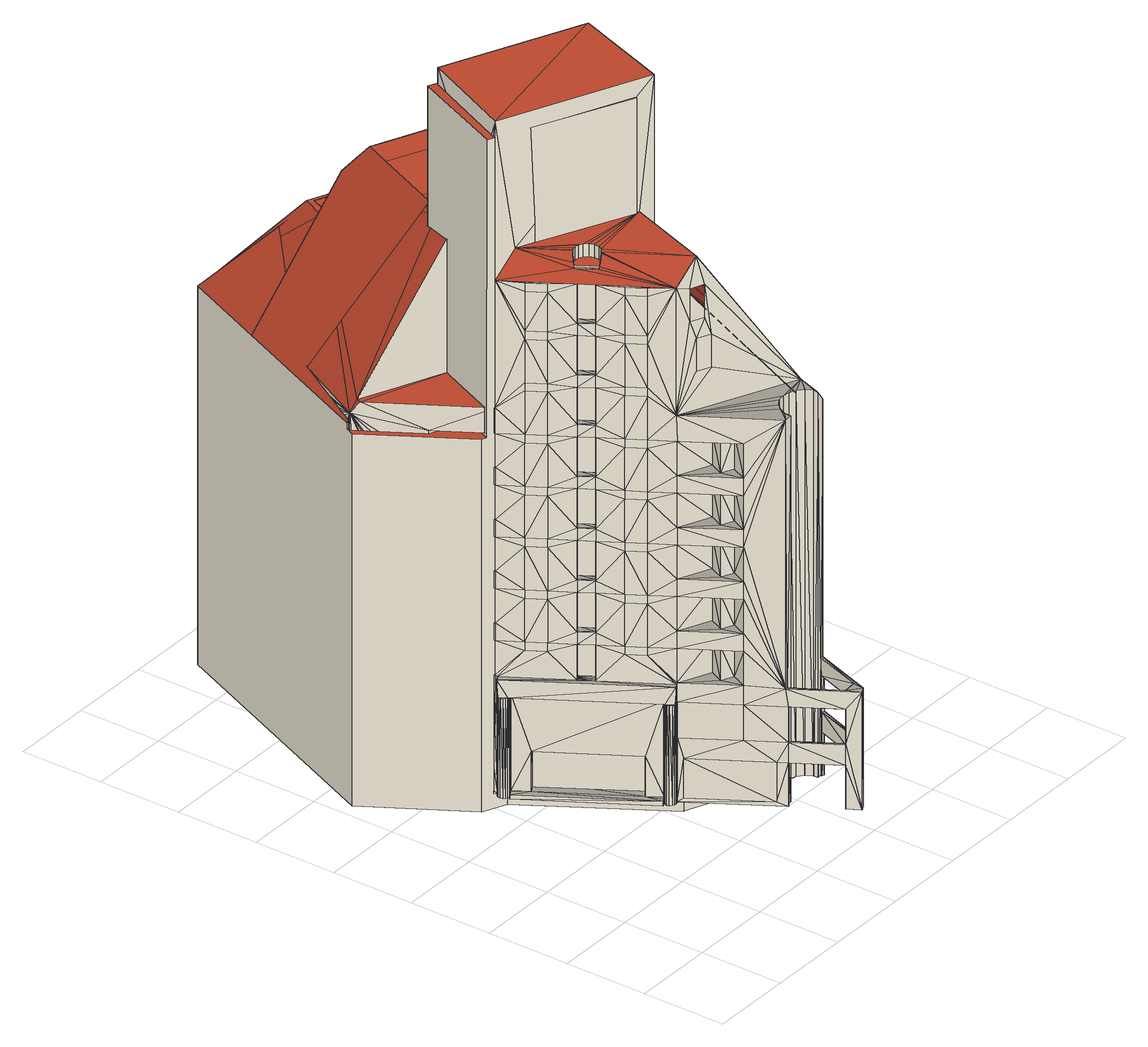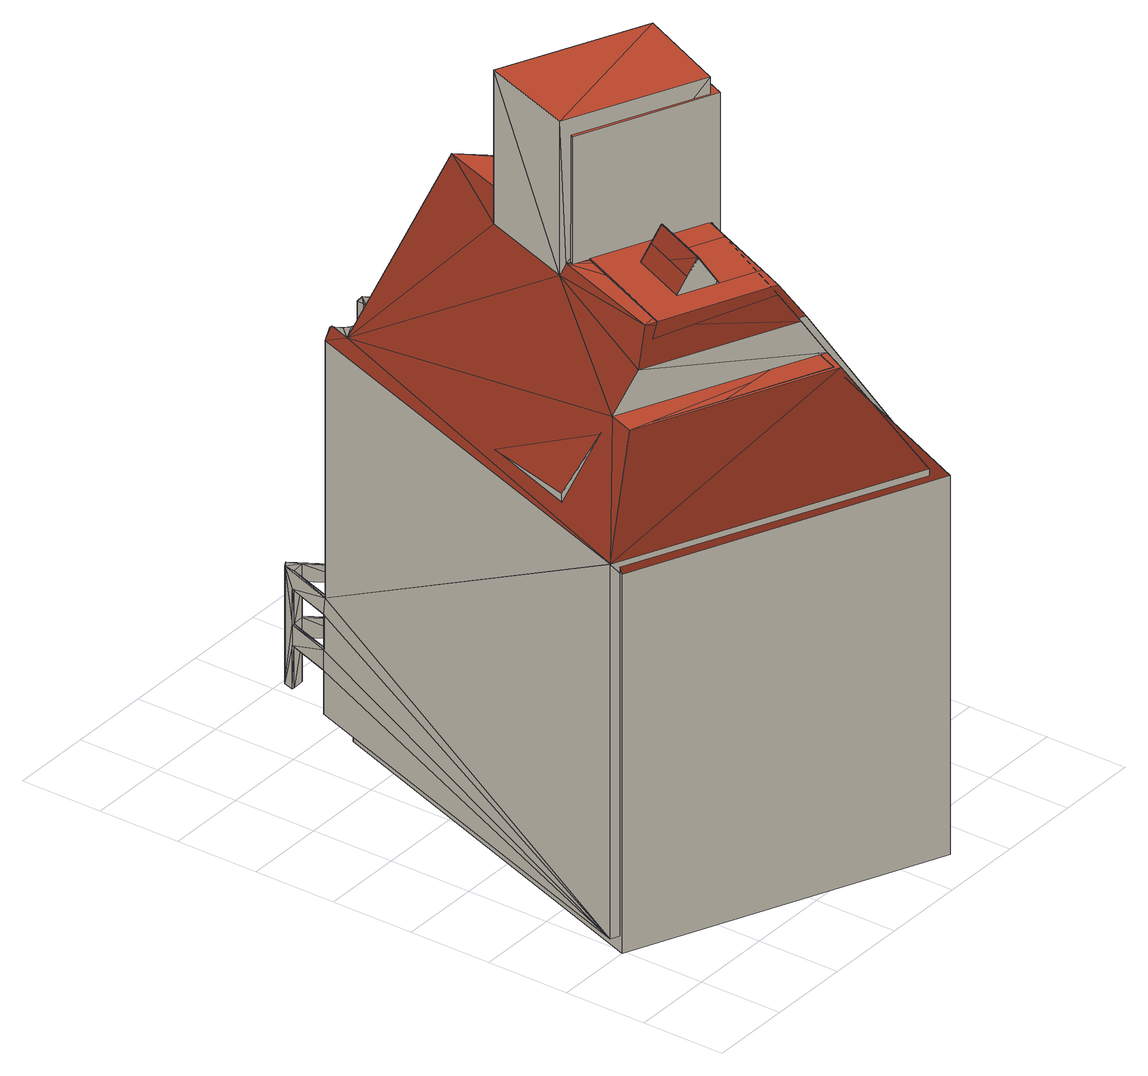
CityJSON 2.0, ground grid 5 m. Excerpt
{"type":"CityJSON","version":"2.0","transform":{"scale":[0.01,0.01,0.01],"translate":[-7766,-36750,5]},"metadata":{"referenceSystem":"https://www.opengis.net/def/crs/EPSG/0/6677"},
"CityObjects":{
"building1":{"type":"Building","attributes":{"class":9999,"usage":401,"measuredHeight":40.8,"storeysAboveGround":10,"storeysBelowGround":0,"prefecture":13,"city":13103,"footprintArea":481.57,"fireproofType":1001,"coverageRatio":80,"floorAreaRatio":700,"surveyYear":2021,"urbanPlanType":21,"areaClassificationType":22,"landUseType":212,"districts":"10","detailedUsage":"1210","floodRisk_description":10,"floodRisk_rank":1,"floodRisk_depth":0.14,"floodRisk_adminType":2,"floodRisk_scale":2,"meshCode":"53394509"},"geometry":[{"type":"MultiSurface","lod":"2","boundaries":[[[0,1,2]],[[1,0,3]],[[4,3,0]],[[3,4,5]],[[6,7,8,9,10,11,12,13]],[[14,15,16]],[[15,14,17]],[[17,14,18]],[[17,18,19]],[[17,19,20]],[[21,22,23]],[[22,21,24]],[[21,23,25]],[[21,25,26]],[[21,26,27]],[[21,27,28]],[[27,26,29]],[[27,29,30]],[[28,27,31]],[[32,33,34]],[[33,32,35]],[[32,34,36]],[[36,34,37]],[[38,34,39]],[[34,38,40]],[[36,37,41]],[[34,40,24]],[[34,24,21]],[[42,43,44]],[[43,42,45]],[[34,45,37]],[[45,34,46]],[[37,45,42]],[[43,45,47]],[[47,45,48]],[[49,46,50]],[[46,49,45]],[[50,46,51]],[[34,21,52]],[[46,34,52]],[[46,52,53]],[[52,21,14]],[[52,14,16]],[[38,39,54]],[[38,54,55]],[[54,39,56]],[[57,46,58]],[[46,57,51]],[[58,46,59]],[[58,59,60]],[[55,54,61]],[[53,52,62]],[[36,41,63]],[[44,43,64]],[[47,48,65]],[[66,67,68]],[[67,66,69]],[[67,69,70]],[[71,67,72]],[[67,71,68]],[[66,68,73]],[[66,73,74]],[[75,76,77]],[[76,75,78]],[[76,78,79]],[[80,76,81]],[[76,80,77]],[[75,77,82]],[[75,82,83]],[[84,85,86]],[[85,84,87]],[[85,87,88]],[[89,85,90]],[[85,89,86]],[[84,86,91]],[[84,91,92]],[[93,94,95]],[[95,94,96]],[[97,98,99]],[[98,97,100]],[[98,100,101]],[[102,103,104]],[[104,103,105]],[[106,107,108]],[[106,108,109]],[[110,111,112]],[[110,112,113]],[[114,115,116]],[[116,115,117]],[[118,119,120]],[[119,118,121]],[[118,120,122]],[[122,120,123]],[[122,123,124]],[[125,126,127]],[[128,129,130]],[[129,128,131]],[[129,131,132]],[[133,129,134]],[[129,133,130]],[[128,130,135]],[[128,135,136]],[[137,138,139]],[[139,138,140]],[[141,142,143]],[[143,142,144]],[[145,146,147]],[[146,145,148]],[[146,148,149]],[[150,146,151]],[[146,150,147]],[[145,147,152]],[[145,152,153]],[[154,155,156]],[[155,154,157]],[[155,157,158]],[[159,160,161]],[[161,160,162]],[[163,164,165]],[[164,163,166]],[[164,166,167]],[[168,169,170]],[[168,170,171]],[[172,173,174]],[[173,172,175]],[[173,175,176]],[[177,178,179]],[[178,177,180]],[[178,180,181]],[[182,183,184]],[[184,183,185]],[[186,187,188]],[[187,186,189]],[[187,189,190]],[[191,192,193]],[[192,191,194]],[[192,194,195]],[[196,197,198]],[[197,196,199]],[[197,199,200]],[[201,202,203]],[[202,201,204]],[[202,204,205]],[[206,202,207]],[[202,206,203]],[[201,203,208]],[[201,208,209]],[[210,211,212]],[[210,212,213]],[[214,215,216]],[[215,214,217]],[[215,217,218]],[[219,215,220]],[[215,219,216]],[[214,216,221]],[[214,221,222]],[[223,224,225]],[[224,223,226]],[[224,226,227]],[[228,224,229]],[[224,228,225]],[[223,225,230]],[[223,230,231]],[[232,233,234]],[[233,232,235]],[[233,235,236]],[[237,238,239]],[[238,237,240]],[[238,240,241]],[[242,243,244,245,246,247,248,249,250]],[[248,251,252,249]],[[253,254,255,256,257,258,259]],[[260,261,262,263,264]],[[247,258,257,250,249,252,265,266,251,248]],[[257,256,242,250]],[[267,268,269]],[[270,271,272,273]],[[274,266,265,275]],[[260,276,277,261]],[[263,243,278,264]],[[275,252,251,274]],[[279,280,281,282,283]],[[264,278,276,260]],[[284,285,286]],[[285,287,288]],[[287,285,289]],[[285,288,290]],[[290,288,291]],[[291,288,292]],[[291,292,293]],[[284,294,285]],[[285,294,289]],[[295,296,297]],[[297,296,298]],[[296,295,299]],[[300,301,291]],[[301,300,302]],[[300,291,303]],[[303,291,304]],[[304,291,305]],[[305,291,293]],[[306,301,302]],[[301,306,307]],[[301,307,308]],[[301,308,286]],[[286,308,284]],[[309,310,311]],[[309,311,312]],[[313,310,309]],[[310,313,314]],[[313,309,315]],[[316,317,318]],[[317,316,319]],[[316,318,314]],[[317,319,320]],[[314,318,321]],[[316,314,313]],[[316,322,286]],[[322,316,313]],[[286,322,301]],[[323,324,325]],[[323,325,326]],[[327,328,329]],[[330,328,327]],[[328,331,329]],[[331,328,312]],[[312,328,332]],[[312,332,309]],[[332,315,309]],[[315,332,333]],[[315,333,329]],[[315,329,331]],[[334,335,336]],[[335,334,321]],[[335,321,318]],[[331,295,337]],[[295,331,338]],[[338,299,295]],[[299,338,336]],[[338,331,311]],[[311,331,312]],[[336,338,334]],[[321,334,338]],[[321,338,314]],[[327,333,330]],[[330,333,332]],[[339,110,340]],[[340,110,113]],[[51,57,341]],[[341,57,342]],[[320,343,55]],[[343,320,319]],[[320,55,61]],[[135,130,344]],[[344,130,345]],[[179,178,346]],[[346,178,347]],[[127,348,125]],[[348,127,349]],[[349,127,350]],[[198,351,196]],[[196,351,352]],[[353,106,354]],[[354,106,109]],[[233,236,355]],[[355,236,356]],[[6,13,281,280,244,243,263]],[[187,190,357]],[[357,190,358]],[[188,359,186]],[[186,359,360]],[[361,362,9,8]],[[302,363,306]],[[306,363,364]],[[305,365,304]],[[304,365,366]],[[164,167,367]],[[367,167,368]],[[207,202,369]],[[207,369,370]],[[307,371,308]],[[308,371,372]],[[272,283,282,12,11,268,267,273]],[[238,241,373]],[[373,241,374]],[[268,11,10,269]],[[330,332,328]],[[323,291,324]],[[291,323,290]],[[301,324,291]],[[324,301,322]],[[375,200,199]],[[375,199,376]],[[377,86,378]],[[378,86,89]],[[234,379,380]],[[234,380,232]],[[381,181,382]],[[382,181,180]],[[383,182,384]],[[384,182,184]],[[73,68,385]],[[73,385,386]],[[387,69,66]],[[387,66,388]],[[389,390,391]],[[390,389,392]],[[391,390,30]],[[30,390,27]],[[393,122,59]],[[122,393,118]],[[393,59,46]],[[3,394,1]],[[1,394,395]],[[396,176,175]],[[396,175,397]],[[123,398,16]],[[398,123,120]],[[16,398,52]],[[399,101,100]],[[399,100,400]],[[142,401,144]],[[144,401,402]],[[403,204,404]],[[404,204,201]],[[151,146,405]],[[405,146,406]],[[59,124,60]],[[124,59,122]],[[60,124,407]],[[75,83,408]],[[408,83,409]],[[410,148,145]],[[410,145,411]],[[126,348,123]],[[348,126,125]],[[123,348,124]],[[124,348,412]],[[124,412,413]],[[413,412,414]],[[295,297,337]],[[374,241,415]],[[415,241,240]],[[156,155,416]],[[416,155,417]],[[220,215,418]],[[220,418,419]],[[91,86,420]],[[420,86,377]],[[421,422,133]],[[133,134,421]],[[421,423,422]],[[134,424,421]],[[294,421,419]],[[419,151,294]],[[419,425,150]],[[150,151,419]],[[421,220,419]],[[219,220,424]],[[424,426,219]],[[220,421,424]],[[370,427,289]],[[289,294,370]],[[294,207,370]],[[294,405,207]],[[294,151,405]],[[405,428,206]],[[206,207,405]],[[81,429,80]],[[429,81,430]],[[89,431,378]],[[431,89,90]],[[228,432,433]],[[432,228,229]],[[71,434,435]],[[434,71,72]],[[431,430,81]],[[430,431,90]],[[430,90,432]],[[430,432,421]],[[421,432,229]],[[421,229,434]],[[421,434,72]],[[421,72,423]],[[171,436,168]],[[168,436,437]],[[57,58,342]],[[342,58,438]],[[76,439,365]],[[439,76,79]],[[76,365,440]],[[440,365,85]],[[85,365,441]],[[440,85,88]],[[441,365,224]],[[224,365,442]],[[441,224,227]],[[442,365,67]],[[67,365,443]],[[442,67,70]],[[443,365,305]],[[443,305,129]],[[443,129,132]],[[129,305,444]],[[444,305,215]],[[444,215,218]],[[215,305,418]],[[418,305,146]],[[418,146,149]],[[146,305,406]],[[406,305,202]],[[406,202,205]],[[202,305,369]],[[369,305,292]],[[292,305,293]],[[440,88,445]],[[441,227,446]],[[442,70,447]],[[443,132,448]],[[444,218,449]],[[418,149,450]],[[406,205,451]],[[369,292,452]],[[81,76,431]],[[431,76,440]],[[103,453,105]],[[105,453,454]],[[273,267,269,10,9,362,253,259,270]],[[368,167,166]],[[368,166,455]],[[98,101,456]],[[456,101,399]],[[451,205,204]],[[451,204,403]],[[234,233,379]],[[379,233,355]],[[66,74,457]],[[66,457,388]],[[63,114,36]],[[36,114,116]],[[165,458,459]],[[165,459,163]],[[223,231,460]],[[460,231,461]],[[72,67,423]],[[423,67,443]],[[169,462,463]],[[169,463,170]],[[53,62,464]],[[53,464,465]],[[308,372,421]],[[430,421,372]],[[294,308,421]],[[284,308,294]],[[450,149,410]],[[410,149,148]],[[466,195,467]],[[467,195,194]],[[178,181,347]],[[347,181,381]],[[439,79,468]],[[468,79,78]],[[255,254,361,8,7,262,261,277]],[[469,225,433]],[[433,225,228]],[[188,187,359]],[[359,187,357]],[[470,147,425]],[[425,147,150]],[[107,471,108]],[[108,471,472]],[[242,256,255,277,276,278,243]],[[473,474,38]],[[38,474,40]],[[4,93,5]],[[5,93,95]],[[468,78,408]],[[408,78,75]],[[244,280,279,245]],[[50,51,413]],[[413,51,341]],[[300,475,302]],[[302,475,363]],[[17,20,476]],[[476,20,477]],[[478,479,14]],[[479,478,480]],[[478,14,21]],[[303,481,300]],[[300,481,475]],[[155,158,417]],[[417,158,482]],[[113,483,484]],[[483,113,112]],[[113,484,340]],[[340,484,54]],[[340,54,94]],[[340,94,93]],[[94,54,56]],[[340,93,485]],[[28,31,211]],[[211,31,212]],[[486,77,429]],[[429,77,80]],[[487,316,286]],[[487,286,488]],[[488,286,285]],[[489,490,491]],[[490,489,316]],[[489,491,492]],[[493,489,492]],[[489,493,285]],[[493,492,494]],[[285,493,488]],[[316,487,495]],[[495,487,494]],[[316,495,490]],[[495,494,492]],[[448,132,496]],[[496,132,131]],[[192,195,497]],[[497,195,466]],[[193,192,498]],[[498,192,497]],[[137,48,499]],[[48,137,65]],[[159,64,138]],[[64,159,44]],[[500,501,502]],[[501,500,142]],[[502,503,500]],[[503,502,504]],[[401,138,499]],[[138,401,159]],[[499,138,137]],[[505,506,507]],[[506,505,508]],[[509,510,511]],[[510,509,336]],[[509,511,512]],[[512,511,513]],[[514,336,515]],[[336,514,516]],[[508,336,33]],[[336,508,517]],[[508,33,506]],[[506,33,518]],[[518,33,103]],[[103,33,453]],[[453,33,115]],[[115,33,35]],[[519,115,114]],[[115,519,453]],[[515,517,520]],[[517,515,336]],[[515,520,521]],[[521,520,522]],[[522,520,505]],[[522,505,523]],[[516,514,524]],[[524,514,525]],[[524,525,526]],[[527,513,528]],[[513,527,512]],[[527,528,529]],[[529,528,530]],[[531,532,533]],[[532,531,523]],[[534,522,535]],[[522,534,521]],[[534,535,536]],[[536,535,537]],[[537,535,531]],[[537,531,538]],[[526,539,540]],[[539,526,525]],[[540,539,541]],[[540,541,542]],[[530,540,542]],[[540,530,528]],[[543,530,544]],[[530,543,529]],[[543,544,545]],[[545,544,546]],[[547,548,549]],[[548,547,538]],[[550,537,551]],[[537,550,536]],[[550,551,552]],[[552,551,553]],[[553,551,547]],[[553,547,554]],[[542,555,556]],[[555,542,541]],[[556,555,557]],[[556,557,558]],[[559,103,560]],[[103,559,518]],[[560,103,102]],[[559,560,532]],[[532,507,559]],[[507,532,523]],[[523,505,507]],[[539,525,521]],[[560,102,561]],[[561,102,562]],[[183,102,563]],[[102,183,562]],[[563,102,519]],[[160,519,114]],[[519,160,563]],[[41,114,63]],[[114,41,160]],[[548,533,561]],[[533,548,538]],[[538,531,533]],[[555,541,536]],[[561,562,548]],[[383,160,159]],[[160,383,563]],[[564,546,565]],[[546,564,545]],[[564,565,566]],[[566,565,567]],[[568,183,569]],[[183,568,562]],[[569,183,182]],[[568,569,570]],[[570,549,568]],[[549,570,554]],[[557,571,558]],[[571,557,552]],[[549,554,547]],[[552,553,572]],[[569,182,500]],[[573,570,503]],[[570,573,554]],[[572,553,574]],[[572,574,575]],[[575,574,576]],[[142,500,182]],[[142,182,401]],[[401,182,383]],[[401,383,159]],[[558,571,577]],[[577,571,578]],[[577,578,579]],[[580,567,581]],[[567,580,566]],[[580,581,582]],[[582,581,299]],[[336,583,584]],[[583,336,509]],[[336,584,585]],[[336,585,586]],[[585,584,512]],[[585,512,527]],[[513,511,524]],[[513,524,526]],[[336,586,587]],[[336,587,588]],[[587,586,543]],[[529,543,586]],[[336,588,299]],[[299,588,589]],[[589,588,545]],[[589,545,564]],[[546,544,556]],[[546,556,558]],[[299,589,590]],[[299,590,591]],[[591,590,566]],[[591,566,580]],[[567,565,577]],[[567,577,579]],[[579,578,592]],[[299,591,593]],[[299,593,582]],[[299,594,595]],[[594,299,596]],[[299,595,597]],[[299,141,48]],[[141,299,597]],[[48,141,499]],[[575,576,598]],[[576,574,573]],[[504,573,503]],[[573,504,576]],[[501,142,599]],[[599,142,141]],[[599,141,600]],[[601,502,600]],[[502,601,504]],[[598,576,597]],[[598,597,595]],[[141,597,601]],[[141,601,600]],[[579,592,596]],[[596,592,594]],[[575,598,592]],[[575,592,578]],[[552,572,571]],[[536,550,555]],[[521,534,539]],[[510,336,516]],[[299,581,596]],[[49,50,413]],[[49,413,602]],[[603,604,23]],[[23,604,25]],[[254,253,362,361]],[[221,216,605]],[[605,216,606]],[[343,473,55]],[[55,473,38]],[[607,608,26]],[[26,608,29]],[[245,279,283,272,271,246]],[[183,563,185]],[[185,563,609]],[[198,197,351]],[[351,197,610]],[[201,209,404]],[[404,209,611]],[[358,190,612]],[[612,190,189]],[[336,335,33]],[[33,335,34]],[[18,126,19]],[[126,18,127]],[[19,126,613]],[[614,3,95]],[[3,614,394]],[[394,614,111]],[[394,111,615]],[[614,95,339]],[[95,3,5]],[[615,318,317]],[[318,615,335]],[[335,615,34]],[[34,615,110]],[[110,615,111]],[[34,110,339]],[[34,339,96]],[[96,339,95]],[[34,96,39]],[[602,412,616]],[[412,602,414]],[[602,616,45]],[[602,45,49]],[[452,292,288]],[[617,618,619]],[[618,617,620]],[[620,617,621]],[[617,619,622]],[[623,624,625]],[[623,625,626]],[[627,480,628]],[[480,627,349]],[[480,349,350]],[[628,629,392]],[[629,628,480]],[[630,45,616]],[[45,630,622]],[[45,622,619]],[[622,630,631]],[[631,630,621]],[[630,616,632]],[[623,28,211]],[[28,623,21]],[[623,211,624]],[[21,626,625]],[[626,21,623]],[[21,625,478]],[[478,625,633]],[[633,625,624]],[[633,624,471]],[[210,1,353]],[[1,210,2]],[[353,1,395]],[[210,353,471]],[[210,471,211]],[[471,624,211]],[[353,395,106]],[[106,395,392]],[[106,392,107]],[[629,471,107]],[[471,629,633]],[[634,616,635]],[[616,634,636]],[[635,409,83]],[[409,635,616]],[[635,83,637]],[[97,634,638]],[[634,97,636]],[[639,627,157]],[[627,639,349]],[[639,157,640]],[[641,642,349]],[[642,641,82]],[[641,349,639]],[[82,641,643]],[[644,638,637]],[[638,644,645]],[[644,646,92]],[[646,644,637]],[[644,92,647]],[[237,645,648]],[[645,237,649]],[[650,467,194]],[[467,650,640]],[[650,194,651]],[[650,643,640]],[[643,650,652]],[[91,652,653]],[[652,91,420]],[[91,653,654]],[[655,647,656]],[[647,655,648]],[[656,461,231]],[[461,656,647]],[[656,231,657]],[[196,655,658]],[[655,196,352]],[[659,397,175]],[[397,659,651]],[[659,175,660]],[[660,175,661]],[[662,651,659]],[[651,662,653]],[[230,662,663]],[[662,230,654]],[[664,658,657]],[[658,664,665]],[[664,457,74]],[[457,664,657]],[[664,74,666]],[[186,665,667]],[[665,186,360]],[[668,661,235]],[[661,668,660]],[[668,235,669]],[[668,663,660]],[[663,668,670]],[[73,670,671]],[[670,73,386]],[[73,671,344]],[[672,667,666]],[[667,672,673]],[[672,674,136]],[[674,672,666]],[[672,136,675]],[[177,673,676]],[[673,177,677]],[[678,455,166]],[[455,678,669]],[[678,166,679]],[[679,166,489]],[[678,671,669]],[[671,678,680]],[[135,680,681]],[[680,135,344]],[[135,681,605]],[[628,392,154]],[[154,392,682]],[[682,392,191]],[[154,682,157]],[[467,157,682]],[[157,467,640]],[[191,392,683]],[[683,392,172]],[[191,683,194]],[[397,194,683]],[[194,397,651]],[[172,392,389]],[[172,389,380]],[[172,380,661]],[[661,175,172]],[[380,389,232]],[[232,389,459]],[[232,459,455]],[[455,235,232]],[[235,455,669]],[[459,389,163]],[[163,389,489]],[[489,166,163]],[[48,618,620]],[[618,48,45]],[[618,45,619]],[[48,620,299]],[[299,620,240]],[[684,620,621]],[[620,684,685]],[[684,621,630]],[[620,685,400]],[[620,400,100]],[[400,685,632]],[[400,632,636]],[[636,632,616]],[[620,100,415]],[[620,415,240]],[[415,100,649]],[[649,100,97]],[[649,97,638]],[[649,638,645]],[[646,637,83]],[[646,83,420]],[[420,83,82]],[[420,643,652]],[[643,420,82]],[[299,240,376]],[[376,240,237]],[[376,237,352]],[[352,237,648]],[[352,648,655]],[[461,647,92]],[[654,92,91]],[[92,654,461]],[[654,653,662]],[[299,376,199]],[[299,199,612]],[[612,199,196]],[[612,196,360]],[[360,196,658]],[[360,658,665]],[[457,657,231]],[[457,231,386]],[[386,231,230]],[[670,386,663]],[[299,612,189]],[[299,189,382]],[[382,189,677]],[[677,189,186]],[[677,186,667]],[[677,667,673]],[[674,666,74]],[[344,74,73]],[[74,344,674]],[[344,671,680]],[[299,382,180]],[[299,180,296]],[[296,180,298]],[[298,177,676]],[[177,298,180]],[[298,676,686]],[[686,676,687]],[[688,675,136]],[[675,688,687]],[[135,605,136]],[[689,681,690]],[[681,689,605]],[[679,489,690]],[[688,136,605]],[[687,676,675]],[[687,688,222]],[[687,222,691]],[[691,222,692]],[[605,689,221]],[[221,689,693]],[[221,693,694]],[[695,692,153]],[[692,695,691]],[[695,153,696]],[[696,153,611]],[[152,697,698]],[[697,152,694]],[[152,698,699]],[[700,611,209]],[[611,700,696]],[[700,209,701]],[[702,298,686]],[[298,702,703]],[[298,703,290]],[[703,702,691]],[[703,691,695]],[[221,694,222]],[[694,693,697]],[[290,703,704]],[[290,704,705]],[[705,704,700]],[[152,699,611]],[[699,698,706]],[[700,704,696]],[[290,705,707]],[[290,707,701]],[[290,701,209]],[[290,209,285]],[[690,489,708]],[[708,489,709]],[[709,489,285]],[[708,709,697]],[[708,697,693]],[[709,285,710]],[[710,285,711]],[[710,711,706]],[[710,706,698]],[[711,285,712]],[[712,285,713]],[[208,285,209]],[[285,208,713]],[[208,706,713]],[[706,208,699]],[[690,681,679]],[[386,230,663]],[[392,629,107]],[[692,222,694]],[[611,153,152]],[[632,685,684,630]],[[629,480,478,633]],[[120,714,398]],[[714,120,119]],[[197,200,610]],[[610,200,375]],[[156,416,154]],[[154,416,628]],[[128,136,715]],[[715,136,674]],[[482,158,627]],[[627,158,157]],[[84,92,646]],[[84,646,716]],[[239,717,237]],[[237,717,649]],[[465,393,53]],[[53,393,46]],[[270,259,258,247,246,271]],[[345,130,422]],[[422,130,133]],[[152,147,470]],[[152,470,694]],[[474,718,40]],[[40,718,24]],[[193,498,191]],[[191,498,682]],[[99,719,97]],[[97,719,636]],[[165,164,367]],[[165,367,458]],[[65,137,47]],[[47,137,139]],[[446,227,720]],[[720,227,226]],[[606,216,426]],[[426,216,219]],[[134,129,424]],[[424,129,444]],[[2,210,0]],[[0,210,213]],[[263,262,7,6]],[[519,102,721]],[[721,102,104]],[[314,338,310]],[[310,338,311]],[[174,722,172]],[[172,722,683]],[[252,275,265]],[[58,60,407]],[[58,407,438]],[[62,398,464]],[[398,62,52]],[[44,159,42]],[[42,159,161]],[[445,88,723]],[[723,88,87]],[[18,14,127]],[[127,14,479]],[[499,141,143]],[[499,143,724]],[[208,203,699]],[[699,203,725]],[[169,121,726]],[[121,169,119]],[[119,169,168]],[[169,726,462]],[[714,168,437]],[[168,714,119]],[[727,217,728]],[[728,217,214]],[[179,346,177]],[[177,346,677]],[[329,333,327]],[[325,324,313]],[[313,324,322]],[[306,364,307]],[[307,364,371]],[[174,173,722]],[[722,173,729]],[[484,317,320]],[[317,484,615]],[[484,320,61]],[[484,61,54]],[[160,41,162]],[[162,41,37]],[[230,225,654]],[[654,225,469]],[[140,43,139]],[[139,43,47]],[[108,390,730]],[[390,108,472]],[[108,730,109]],[[27,472,212]],[[472,27,390]],[[27,212,31]],[[212,472,354]],[[212,354,213]],[[115,35,117]],[[117,35,32]],[[111,614,485]],[[111,485,112]],[[604,607,25]],[[25,607,26]],[[447,70,387]],[[387,70,69]],[[356,236,235]],[[356,235,661]],[[109,483,112]],[[483,109,730]],[[109,112,485]],[[485,213,354]],[[213,485,93]],[[4,213,93]],[[213,4,0]],[[109,485,354]],[[315,326,325]],[[326,315,331]],[[315,325,313]],[[723,87,716]],[[716,87,84]],[[239,238,717]],[[717,238,373]],[[118,393,121]],[[121,393,726]],[[282,281,13,12]],[[82,77,642]],[[642,77,486]],[[731,603,22]],[[22,603,23]],[[391,30,608]],[[608,30,29]],[[229,224,434]],[[434,224,442]],[[96,94,56]],[[96,56,39]],[[138,64,140]],[[140,64,43]],[[99,98,719]],[[719,98,456]],[[214,222,728]],[[728,222,688]],[[385,68,435]],[[435,68,71]],[[304,366,303]],[[303,366,481]],[[274,251,266]],[[145,153,411]],[[411,153,692]],[[20,19,477]],[[477,19,613]],[[427,287,289]],[[725,203,428]],[[428,203,206]],[[90,85,441]],[[90,441,432]],[[16,15,123]],[[123,15,732]],[[496,131,715]],[[715,131,128]],[[173,176,729]],[[729,176,396]],[[449,218,727]],[[727,218,217]],[[733,326,331]],[[326,733,323]],[[733,331,337]],[[733,337,734]],[[734,337,290]],[[323,735,290]],[[735,323,733]],[[290,735,736]],[[290,736,734]],[[290,337,297]],[[290,297,298]],[[718,731,24]],[[24,731,22]],[[720,226,223]],[[720,223,460]],[[15,17,732]],[[732,17,476]],[[467,497,466]],[[497,467,682]],[[497,682,498]],[[124,342,438]],[[342,124,341]],[[124,438,407]],[[341,124,413]],[[483,394,615]],[[394,483,730]],[[483,615,484]],[[395,730,392]],[[730,395,394]],[[392,730,390]],[[415,373,374]],[[373,415,649]],[[373,649,717]],[[404,406,403]],[[406,404,725]],[[403,406,451]],[[428,406,725]],[[406,428,405]],[[725,404,699]],[[699,404,611]],[[397,729,396]],[[729,397,683]],[[729,683,722]],[[376,610,375]],[[610,376,352]],[[610,352,351]],[[414,602,413]],[[728,444,727]],[[444,728,606]],[[727,444,449]],[[426,444,606]],[[444,426,424]],[[606,728,605]],[[605,728,688]],[[453,519,454]],[[454,519,721]],[[400,456,399]],[[456,400,636]],[[456,636,719]],[[340,614,339]],[[614,340,485]],[[408,430,372]],[[430,408,429]],[[408,372,371]],[[429,408,486]],[[408,475,481]],[[475,408,363]],[[408,481,366]],[[408,366,365]],[[408,365,439]],[[408,439,468]],[[642,348,349]],[[348,642,412]],[[412,642,409]],[[409,642,408]],[[408,642,486]],[[408,364,363]],[[364,408,371]],[[412,409,616]],[[661,355,356]],[[355,661,380]],[[355,380,379]],[[411,418,410]],[[418,411,470]],[[410,418,450]],[[425,418,470]],[[418,425,419]],[[470,411,694]],[[694,411,692]],[[287,370,369]],[[370,287,427]],[[287,369,288]],[[288,369,452]],[[382,347,381]],[[347,382,677]],[[347,677,346]],[[388,442,387]],[[442,388,385]],[[387,442,447]],[[435,442,385]],[[442,435,434]],[[385,388,386]],[[386,388,457]],[[401,499,402]],[[402,499,724]],[[350,127,479]],[[350,479,480]],[[471,353,354]],[[471,354,472]],[[460,441,720]],[[441,460,469]],[[720,441,446]],[[433,441,469]],[[441,433,432]],[[469,460,654]],[[654,460,461]],[[563,383,609]],[[609,383,384]],[[455,367,368]],[[367,455,459]],[[367,459,458]],[[126,476,477]],[[476,126,732]],[[126,477,613]],[[732,126,123]],[[462,465,464]],[[465,462,393]],[[437,398,714]],[[398,437,464]],[[464,437,462]],[[393,462,726]],[[462,437,463]],[[463,437,436]],[[716,440,723]],[[440,716,377]],[[723,440,445]],[[378,440,377]],[[440,378,431]],[[377,716,420]],[[420,716,646]],[[715,443,496]],[[443,715,345]],[[496,443,448]],[[422,443,345]],[[443,422,423]],[[345,715,344]],[[344,715,674]],[[627,417,482]],[[417,627,628]],[[417,628,416]],[[612,357,358]],[[357,612,360]],[[357,360,359]],[[489,607,604]],[[607,489,389]],[[489,604,603]],[[489,603,731]],[[489,731,316]],[[607,389,608]],[[316,731,718]],[[316,718,474]],[[316,474,473]],[[316,473,343]],[[316,343,319]],[[608,389,391]]],"semantics":{"surfaces":[{"type":"GroundSurface"},{"type":"OuterCeilingSurface"},{"type":"RoofSurface"},{"type":"WallSurface"},{"type":"OuterFloorSurface"}],"values":[0,0,0,0,0,0,0,0,0,0,0,0,0,0,0,0,0,0,0,0,0,0,0,0,0,0,0,0,0,0,0,0,0,0,0,0,0,0,0,0,0,0,0,0,0,0,0,0,0,0,0,0,0,0,0,1,1,1,1,1,1,1,1,1,1,1,1,1,1,1,1,1,1,1,1,1,1,1,1,1,1,1,1,1,1,1,1,1,1,1,1,1,1,1,1,1,1,1,1,1,1,1,1,1,1,1,1,1,1,1,1,1,1,1,1,1,1,1,1,1,1,1,1,1,1,1,1,1,1,1,1,1,1,1,1,1,1,1,1,1,1,1,1,1,1,1,1,1,1,1,1,1,1,1,1,1,1,1,1,1,1,1,1,1,1,1,1,1,1,2,2,2,2,2,2,2,2,2,2,2,2,2,2,2,2,2,2,2,2,2,2,2,2,2,2,2,2,2,2,2,2,2,2,2,2,2,2,2,2,2,2,2,2,2,2,2,2,2,2,2,2,2,2,2,2,2,2,2,2,2,2,2,2,2,2,2,2,2,2,2,2,2,2,2,2,2,3,3,3,3,3,3,3,3,3,3,3,3,3,3,3,3,3,3,3,3,3,3,3,3,3,3,3,3,3,3,3,3,3,3,3,3,3,3,3,3,3,3,3,3,3,3,3,3,3,3,3,3,3,3,3,3,3,3,3,3,3,3,3,3,3,3,3,3,3,3,3,3,3,3,3,3,3,3,3,3,3,3,3,3,3,3,3,3,3,3,3,3,3,3,3,3,3,3,3,3,3,3,3,3,3,3,3,3,3,3,3,3,3,3,3,3,3,3,3,3,3,3,3,3,3,3,3,3,3,3,3,3,3,3,3,3,3,3,3,3,3,3,3,3,3,3,3,3,3,3,3,3,3,3,3,3,3,3,3,3,3,3,3,3,3,3,3,3,3,3,3,3,3,3,3,3,3,3,3,3,3,3,3,3,3,3,3,3,3,3,3,3,3,3,3,3,3,3,3,3,3,3,3,3,3,3,3,3,3,3,3,3,3,3,3,3,3,3,3,3,3,3,3,3,3,3,3,3,3,3,3,3,3,3,3,3,3,3,3,3,3,3,3,3,3,3,3,3,3,3,3,3,3,3,3,3,3,3,3,3,3,3,3,3,3,3,3,3,3,3,3,3,3,3,3,3,3,3,3,3,3,3,3,3,3,3,3,3,3,3,3,3,3,3,3,3,3,3,3,3,3,3,3,3,3,3,3,3,3,3,3,3,3,3,3,3,3,3,3,3,3,3,3,3,3,3,3,3,3,3,3,3,3,3,3,3,3,3,3,3,3,3,3,3,3,3,3,3,3,3,3,3,3,3,3,3,3,3,3,3,3,3,3,3,3,3,3,3,3,3,3,3,3,3,3,3,3,3,3,3,3,3,3,3,3,3,3,3,3,3,3,3,3,3,3,3,3,3,3,3,3,3,3,3,3,3,3,3,3,3,3,3,3,3,3,3,3,3,3,3,3,3,3,3,3,3,3,3,3,3,3,3,3,3,3,3,3,3,3,3,3,3,3,3,3,3,3,3,3,3,3,3,3,3,3,3,3,3,3,3,3,3,3,3,3,3,3,3,3,3,3,3,3,3,3,3,3,3,3,3,3,3,3,3,3,3,3,3,3,3,3,3,3,3,3,3,3,3,3,3,3,3,3,3,3,3,3,3,3,3,3,3,3,3,3,3,3,3,3,3,3,3,3,3,3,3,3,3,3,3,3,3,3,3,3,3,3,3,3,3,3,3,3,3,3,3,3,3,3,3,3,3,3,3,3,3,3,3,3,3,3,3,3,3,3,3,3,3,3,3,3,3,3,3,3,3,3,3,3,3,3,3,3,3,3,3,3,3,3,3,3,3,3,3,3,3,3,3,3,3,3,3,3,3,3,3,3,3,3,3,3,3,3,3,3,3,3,3,3,3,3,3,3,3,3,3,3,3,3,3,3,3,3,3,3,3,3,3,3,3,3,3,3,3,3,3,3,3,3,3,3,3,3,3,3,3,3,3,3,3,3,3,3,3,3,3,3,3,3,3,3,3,3,3,3,3,3,3,3,3,3,3,3,3,3,3,3,3,3,3,3,3,3,3,3,3,3,3,3,3,3,3,3,3,3,3,3,3,3,3,3,3,3,3,3,3,3,3,3,3,3,3,3,3,3,3,3,3,3,3,3,3,3,3,3,3,3,3,3,3,3,3,3,3,3,3,3,3,3,3,3,3,3,3,3,3,3,3,3,3,3,3,3,3,3,3,3,3,3,3,3,3,3,3,3,3,3,3,3,3,3,3,3,3,3,3,3,3,3,3,3,3,3,3,3,3,3,3,3,3,3,3,3,3,3,3,3,3,3,3,3,3,3,3,3,3,3,3,3,3,3,3,3,3,3,3,3,3,3,3,3,3,3,3,3,3,3,3,3,3,3,3,3,3,3,3,3,3,3,3,3,3,3,3,3,3,3,3,3,3,3,3,3,3,3,3,3,3,3,3,3,3,3,3,3,3,3,3,3,3,3,3,3,3,3,3,3,3,3,3,3,3,3,3,3,3,3,3,3,3,3,3,3,3,3,3,3,3,3,3,3,3,3,3,3,3,3,3,3,3,3,3,3,3,3,3,3,3,3,3,3,3,3,3,3,3,3,3,3,3,3,3,4,4,4,4,4,4,4,4,4,4,4,4,4,4,4,4,4,4,4,4,4,4,4,4,4,4,4,4,4,4,4,4,4,4,4,4,4,4,4,4,4,4,4,4,4,4,4,4,4,4,4,4,4,4,4,4,4,4,4,4,4,4,4,4,4,4,4,4,4,4,4,4,4,4,4,4,4,4,4,4,4,4,4,4,4,4,4,4,4,4,4,4,4,4,4,4,4,4,4,4,4,4,4,4,4,4,4,4,4,4,4,4,4,4,4,4,4,4,4,4,4,4,4,4,4,4,4,4,4,4,4,4,4,4,4,4,4,4,4,4,4,4,4,4,4,4,4,4]}}]}
},
"vertices":[
[1474,166,163],[1506,85,163],[1461,158,163],[1543,107,163],[1551,174,163],[1565,169,163],[727,3785,73],[2519,3001,73],[1673,642,71],[1065,908,71],[1063,904,71],[573,1677,72],[436,1742,72],[84,2314,72],[992,895,163],[941,923,163],[942,935,163],[944,910,163],[978,891,163],[965,892,163],[953,899,163],[1001,900,163],[1482,576,163],[1438,567,163],[1526,571,163],[1399,544,163],[1370,511,163],[1314,425,163],[1305,410,163],[1351,471,163],[1347,428,163],[1318,418,163],[836,3602,163],[826,3722,163],[2561,2956,163],[778,3632,163],[583,3119,163],[544,3044,163],[1600,523,163],[1665,448,163],[1567,553,163],[486,3075,163],[292,2563,163],[257,2497,163],[234,2593,163],[509,1693,163],[536,1630,163],[184,2357,163],[105,2346,163],[493,1683,163],[486,1671,163],[485,1658,163],[949,949,163],[506,1612,163],[1653,460,163],[1622,484,163],[1650,453,163],[488,1645,163],[497,1634,163],[523,1626,163],[509,1628,163],[1628,457,163],[926,934,163],[525,3149,163],[199,2527,163],[127,2388,163],[735,1346,2040],[766,1399,2040],[788,1267,2040],[737,1360,2040],[750,1386,2040],[817,1264,2040],[844,1273,2040],[778,1260,2040],[728,1341,2040],[735,1346,1094],[766,1399,1094],[788,1267,1094],[737,1360,1094],[750,1386,1094],[817,1264,1094],[844,1273,1094],[778,1260,1094],[728,1341,1094],[735,1346,1410],[766,1399,1410],[788,1267,1410],[737,1360,1410],[750,1386,1410],[817,1264,1410],[844,1273,1410],[778,1260,1410],[728,1341,1410],[1551,174,429],[1650,453,429],[1565,169,429],[1665,448,429],[503,1704,1094],[472,1830,1094],[546,1797,1094],[321,1997,1094],[510,1912,1094],[525,3149,770],[778,3632,770],[583,3119,770],[836,3602,770],[1461,158,770],[1305,410,770],[1318,418,770],[1474,166,770],[1665,448,770],[1565,169,770],[1551,174,770],[1650,453,770],[525,3149,429],[778,3632,429],[583,3119,429],[836,3602,429],[536,1630,770],[965,958,770],[949,949,770],[545,1636,770],[523,1626,770],[942,935,770],[513,1627,770],[972,887,770],[969,892,770],[978,891,770],[735,1346,2355],[766,1399,2355],[788,1267,2355],[737,1360,2355],[750,1386,2355],[817,1264,2355],[844,1273,2355],[778,1260,2355],[728,1341,2355],[127,2388,429],[199,2527,429],[184,2357,429],[257,2497,429],[127,2388,770],[199,2527,770],[184,2357,770],[257,2497,770],[735,1346,2970],[766,1399,2970],[788,1267,2970],[737,1360,2970],[750,1386,2970],[817,1264,2970],[844,1273,2970],[778,1260,2970],[728,1341,2970],[1183,607,1094],[1152,733,1094],[1226,700,1094],[1001,900,1094],[1191,815,1094],[234,2593,429],[486,3075,429],[292,2563,429],[544,3044,429],[1183,607,2355],[1152,733,2355],[1226,700,2355],[1001,900,2355],[1191,815,2355],[913,1041,429],[602,1544,429],[689,1598,429],[1001,1096,429],[1183,607,1725],[1152,733,1725],[1226,700,1725],[1001,900,1725],[1191,815,1725],[503,1704,2355],[472,1830,2355],[546,1797,2355],[321,1997,2355],[510,1912,2355],[234,2593,770],[486,3075,770],[292,2563,770],[544,3044,770],[503,1704,2040],[472,1830,2040],[546,1797,2040],[321,1997,2040],[510,1912,2040],[1183,607,1410],[1152,733,1410],[1226,700,1410],[1001,900,1410],[1191,815,1410],[503,1704,1725],[472,1830,1725],[546,1797,1725],[321,1997,1725],[510,1912,1725],[735,1346,3284],[766,1399,3284],[788,1267,3284],[737,1360,3284],[750,1386,3284],[817,1264,3284],[844,1273,3284],[778,1260,3284],[728,1341,3284],[1461,158,429],[1305,410,429],[1318,418,429],[1474,166,429],[735,1346,2656],[766,1399,2656],[788,1267,2656],[737,1360,2656],[750,1386,2656],[817,1264,2656],[844,1273,2656],[778,1260,2656],[728,1341,2656],[735,1346,1725],[766,1399,1725],[788,1267,1725],[737,1360,1725],[750,1386,1725],[817,1264,1725],[844,1273,1725],[778,1260,1725],[728,1341,1725],[1183,607,2040],[1152,733,2040],[1226,700,2040],[1001,900,2040],[1191,815,2040],[503,1704,1410],[472,1830,1410],[546,1797,1410],[321,1997,1410],[510,1912,1410],[994,3055,3210],[502,3270,2375],[105,2362,2374],[639,2128,3282],[711,2292,3282],[767,2267,3377],[832,2416,3377],[984,2763,3378],[1052,2919,3378],[1065,2314,3377],[1217,2661,3377],[1065,907,3250],[1673,641,2412],[2329,2471,2580],[1872,2671,3210],[1710,2631,3378],[1425,1980,3377],[1517,1940,3250],[1975,2801,2964],[2508,2969,2422],[2519,3000,2375],[727,3784,2375],[994,3231,2964],[1448,2559,3377],[1296,2213,3377],[1260,1353,3367],[573,1676,3367],[1063,903,3367],[1516,1939,4148],[711,2291,4148],[464,1727,4148],[1260,1353,4148],[1178,2265,3570],[1329,2611,3570],[1911,2654,2963],[2329,2471,2376],[929,3083,2964],[640,2128,2336],[105,2362,2336],[83,2313,2336],[436,1741,2336],[464,1728,2336],[847,1275,3445],[998,905,3285],[1106,857,3445],[811,1265,3359],[744,1373,3359],[817,1264,3371],[503,1704,3285],[611,1655,3445],[750,1386,3388],[768,1401,3445],[845,1273,3439],[146,2327,2510],[134,2298,2510],[677,2093,2510],[503,1704,2510],[105,2346,2441],[855,1397,3445],[1283,1354,3445],[874,1375,3445],[830,1411,3445],[800,1413,3445],[772,1404,3445],[883,1347,3445],[881,1318,3445],[867,1292,3445],[1778,2599,3374],[1925,2666,3200],[1040,3057,3200],[1089,2903,3374],[1568,1893,3314],[2067,2603,2965],[1531,1909,3374],[1673,603,2510],[1669,461,2443],[2560,2954,2443],[1625,469,2510],[1628,457,2500],[2122,2755,2965],[1363,1318,3314],[503,1704,4250],[1363,1318,4250],[1568,1893,4250],[752,2259,4250],[1181,2262,3569],[1217,2660,3374],[1065,2313,3374],[1333,2609,3569],[752,2259,3374],[1448,2559,3374],[1296,2212,3374],[973,3264,2964],[2561,2956,2441],[826,3722,2441],[677,2093,3391],[898,3119,2964],[1665,448,552],[1650,453,552],[485,1658,770],[488,1645,770],[1622,484,2510],[778,1260,2115],[788,1267,2115],[546,1797,2147],[472,1830,2147],[972,887,876],[999,904,876],[999,904,770],[546,1797,1517],[503,1704,1517],[1461,158,552],[1474,166,552],[1152,733,1832],[1191,815,1832],[472,1830,1832],[510,1912,1832],[546,1797,1832],[503,1704,1832],[1673,641,2374],[1065,907,2374],[874,1375,876],[883,1347,876],[772,1404,876],[800,1413,876],[1152,733,2147],[1191,815,2147],[766,1399,3359],[844,1273,3359],[881,1318,876],[867,1292,876],[472,1830,1201],[510,1912,1201],[510,1912,1517],[321,1997,1517],[788,1267,1170],[817,1264,1170],[1226,700,1832],[1183,607,1832],[510,1912,2147],[321,1997,2147],[234,2593,552],[292,2563,552],[788,1267,1800],[778,1260,1800],[737,1360,1800],[735,1346,1800],[1297,423,2510],[1314,425,876],[1347,428,2510],[1297,423,876],[536,1630,188],[1543,107,876],[1506,85,876],[1191,815,1517],[1001,900,1517],[949,949,188],[510,1912,886],[321,1997,886],[199,2527,552],[257,2497,552],[737,1360,3045],[735,1346,3045],[844,1273,3045],[766,1399,3045],[509,1628,770],[735,1346,876],[728,1341,876],[737,1360,2732],[735,1346,2732],[482,1677,876],[486,1671,770],[482,1677,770],[321,1997,1201],[1226,700,886],[1152,733,886],[766,1399,2732],[844,1273,2732],[778,1260,1170],[845,1273,2158],[817,1264,2115],[844,1273,2115],[844,1273,2430],[817,1264,2732],[817,1264,2430],[817,1264,3359],[817,1264,3045],[817,1264,876],[845,1273,876],[844,1273,1170],[844,1273,1485],[817,1264,1485],[844,1273,1800],[817,1264,1800],[1001,1096,188],[913,1041,188],[497,1634,770],[750,1386,876],[766,1399,1170],[766,1399,1485],[766,1399,1800],[766,1399,2115],[766,1399,2430],[750,1386,1170],[750,1386,1485],[750,1386,1800],[750,1386,2115],[750,1386,2430],[750,1386,2732],[750,1386,3045],[750,1386,3359],[778,3632,552],[836,3602,552],[1001,900,2147],[472,1830,886],[728,1341,1800],[1226,700,2147],[1183,607,2147],[735,1346,1485],[728,1341,1485],[602,1544,188],[689,1598,188],[926,934,188],[506,1612,188],[1191,815,1201],[1001,900,1201],[737,1360,876],[788,1267,1485],[788,1267,2732],[1305,410,552],[1318,418,552],[1600,523,2510],[1567,553,2510],[855,1397,876],[944,910,770],[953,899,770],[1001,900,552],[992,895,770],[1001,900,770],[830,1411,876],[1191,815,886],[1551,174,876],[1653,460,876],[1551,174,552],[788,1267,876],[1154,836,3258],[1070,873,3258],[998,905,2510],[1190,819,2742],[1107,856,2742],[1107,856,2944],[1070,873,3056],[1154,836,3056],[1190,819,2944],[737,1360,2115],[1152,733,1201],[1226,700,1201],[127,2388,552],[234,2593,932],[199,2527,932],[199,2527,1094],[234,2593,1094],[199,2527,1247],[734,3547,1247],[778,3632,1094],[734,3547,1094],[778,3632,1247],[778,3632,2193],[778,3632,2040],[734,3547,2040],[734,3547,2193],[634,3356,2040],[778,3632,1725],[778,3632,1562],[778,3632,1878],[778,3632,1410],[778,3632,932],[525,3149,552],[734,3547,1410],[734,3547,1562],[634,3356,1410],[634,3356,1247],[734,3547,1878],[734,3547,1725],[634,3356,1878],[634,3356,2193],[524,3146,2040],[524,3146,2193],[489,3080,2040],[524,3146,1247],[634,3356,1094],[524,3146,1094],[634,3356,1562],[524,3146,1410],[524,3146,1562],[489,3080,1410],[489,3080,1247],[634,3356,1725],[524,3146,1878],[524,3146,1725],[489,3080,1878],[489,3080,2193],[444,2994,2040],[444,2994,2193],[344,2803,2040],[444,2994,1247],[489,3080,1094],[444,2994,1094],[489,3080,1562],[444,2994,1410],[444,2994,1562],[344,2803,1410],[344,2803,1247],[489,3080,1725],[444,2994,1878],[444,2994,1725],[344,2803,1878],[734,3547,932],[634,3356,932],[524,3146,932],[489,3080,932],[486,3075,552],[344,2803,2193],[234,2593,2040],[234,2593,2193],[199,2527,2040],[444,2994,932],[344,2803,932],[344,2803,1094],[344,2803,1725],[344,2803,1562],[234,2593,1247],[234,2593,1410],[234,2593,1562],[199,2527,1410],[234,2593,1878],[234,2593,1725],[199,2527,1878],[199,2527,2193],[155,2441,2040],[155,2441,2193],[778,3632,2355],[734,3547,2355],[634,3356,2355],[524,3146,2355],[489,3080,2355],[444,2994,2355],[344,2803,2355],[234,2593,2355],[199,2527,2355],[199,2527,1725],[155,2441,2355],[155,2441,1725],[155,2441,1562],[155,2441,1878],[155,2441,1410],[199,2527,1562],[155,2441,932],[155,2441,1094],[155,2441,1247],[493,1683,770],[1438,567,2510],[1399,544,2510],[778,1260,2430],[788,1267,2430],[1370,511,2510],[1351,471,2510],[544,3044,552],[472,1830,1517],[728,1341,3045],[321,1997,1832],[965,892,770],[1565,169,552],[1669,461,876],[509,1693,876],[397,1874,389],[168,2243,188],[497,1714,188],[168,2243,429],[397,1874,429],[497,1714,389],[1272,463,188],[1272,463,429],[1018,873,429],[1018,873,188],[1001,900,886],[1183,607,886],[1183,607,770],[503,1704,552],[497,1714,429],[503,1704,770],[1183,607,552],[584,1573,1043],[647,1471,1043],[503,1704,886],[647,1471,1094],[584,1573,1094],[920,1031,1043],[920,1031,1094],[857,1133,1043],[778,1260,876],[857,1133,1094],[647,1471,1358],[584,1573,1358],[728,1341,1170],[647,1471,1410],[584,1573,1410],[503,1704,1201],[920,1031,1358],[920,1031,1410],[857,1133,1358],[857,1133,1410],[778,1260,1485],[584,1573,1674],[647,1471,1674],[647,1471,1725],[584,1573,1725],[920,1031,1674],[920,1031,1725],[1001,900,1832],[857,1133,1674],[857,1133,1725],[647,1471,1989],[584,1573,1989],[647,1471,2040],[584,1573,2040],[920,1031,1989],[920,1031,2040],[857,1133,1989],[857,1133,2040],[647,1471,2304],[584,1573,2304],[728,1341,2115],[647,1471,2355],[584,1573,2355],[503,1704,2147],[920,1031,2304],[920,1031,2355],[857,1133,2304],[857,1133,2355],[1183,607,1201],[1183,607,1517],[321,1997,552],[321,1997,770],[584,1573,2619],[647,1471,2619],[728,1341,2430],[857,1133,2619],[920,1031,2619],[647,1471,2670],[728,1341,2732],[857,1133,2670],[778,1260,2732],[647,1471,2934],[647,1471,2986],[857,1133,2934],[857,1133,2986],[778,1260,3045],[647,1471,3226],[647,1471,3277],[584,1573,2670],[584,1573,2934],[584,1573,2986],[584,1573,3226],[857,1133,3226],[584,1573,3277],[920,1031,2670],[920,1031,2934],[920,1031,2986],[920,1031,3226],[920,1031,3277],[857,1133,3277],[965,958,188],[735,1346,2115],[735,1346,1170],[546,1797,1201],[1526,571,2510],[546,1797,886],[737,1360,1485],[583,3119,552],[1226,700,1517],[737,1360,1170],[184,2357,552],[788,1267,3045],[545,1636,188],[737,1360,2430],[735,1346,2430],[1152,733,1517],[1474,166,876],[1482,576,2510],[941,923,770],[587,1892,3745],[587,1892,3609],[541,1790,3745],[541,1790,3609]
]}
